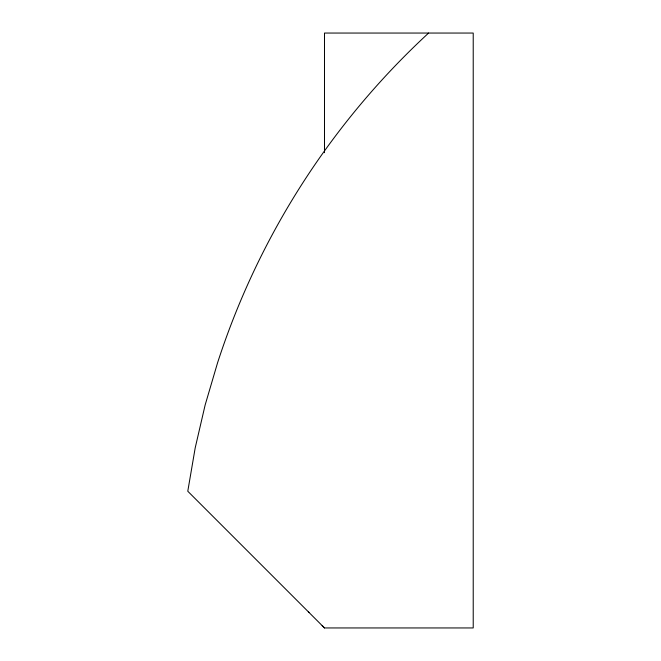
<?xml version="1.0" encoding="UTF-8"?>
<svg xmlns="http://www.w3.org/2000/svg" width="661" height="661" viewBox="0 0 661 661"><rect width="100%" height="100%" fill="white"/><g stroke="black" fill="none" stroke-linecap="round" stroke-linejoin="round"><path stroke-width="0.99" d="M428.601 33.05A772.94 772.94 0 0 0 217.552 362.848L205.133 405.044L195.202 447.885L187.782 491.239L324.493 627.95L473.218 627.95L473.218 33.05L324.493 33.05L324.493 152.674M308.373 611.822L309.075 612.532M322.163 625.62L324.493 627.95"/></g></svg>
